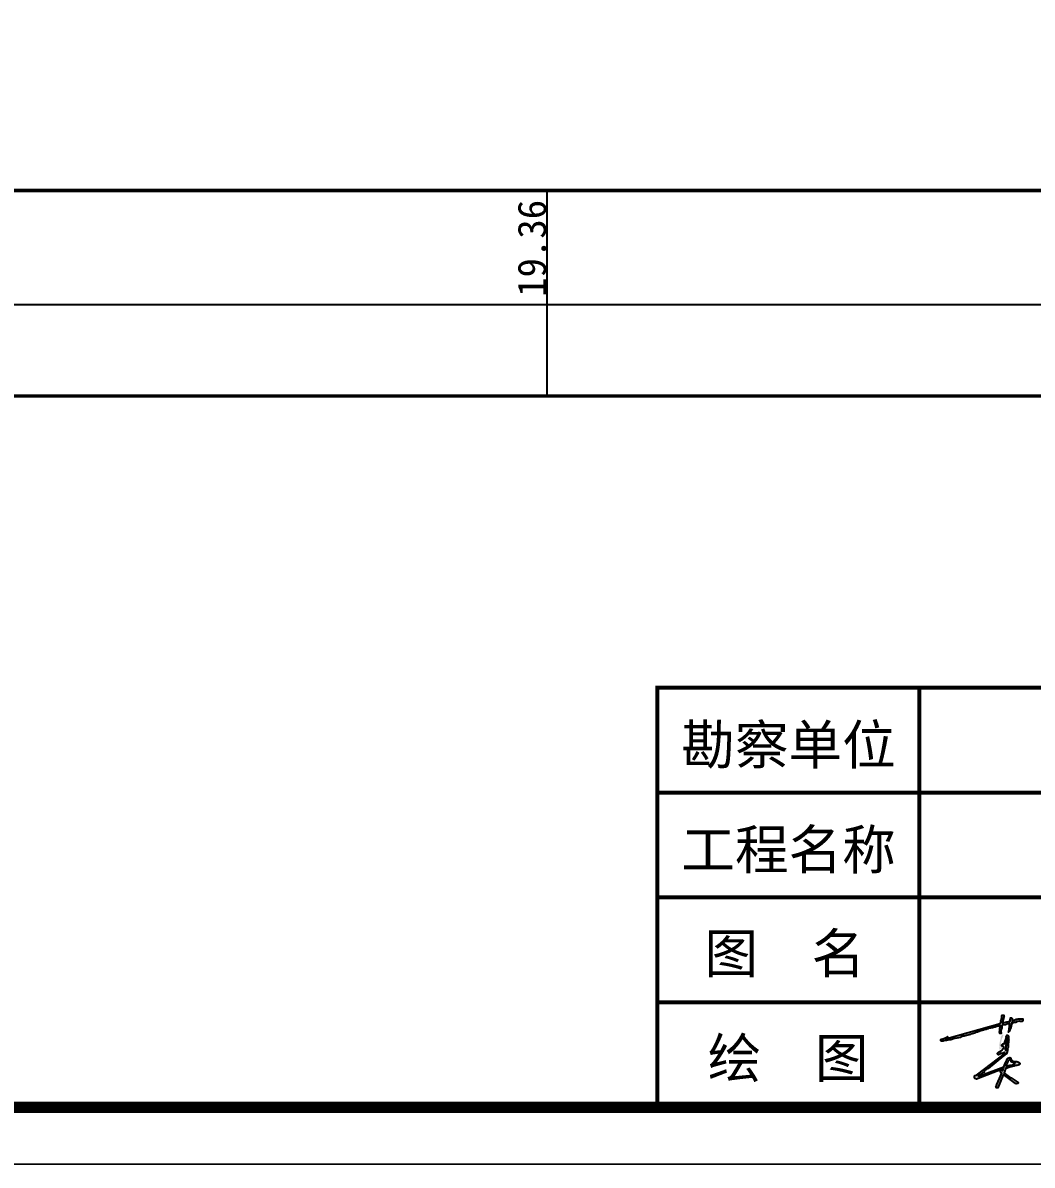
# Model space of a CAD drawing. Header units: millimetres. Extents: x -255 to 9196, y 129 to 426.
# Drawn here: x 4651 to 4739.5, y 129.3 to 229.4 of the extents above; entities that cross this region are included whole.
import ezdxf

# ---------------------------------------------------------------- set-up
doc = ezdxf.new("R2010")
doc.units = ezdxf.units.MM
doc.layers.add('不打印', color=7, linetype='Continuous', plot=False)
doc.layers.add('地质-图框', color=7, linetype='Continuous')
doc.layers.add('地质-标注栏', color=7, linetype='Continuous')
doc.styles.get("Standard").update_dxf_attribs({"font": 'simfang_0.ttf', "height": 2.5})
doc.styles.add('标注栏数据', font='simfang_0.ttf', dxfattribs={"width": 0.7, "height": 2.5})

msp = doc.modelspace()

# ---------------------------------------------------------------- hatches: boundary and pattern name
h = msp.add_hatch(color=256)
h.paths.add_polyline_path([(4735.12, 141.08), (4735.19, 141.09), (4735.22, 141.1), (4735.3, 141.13), (4735.37, 141.15), (4735.39, 141.15), (4735.47, 141.16), (4735.53, 141.18), (4735.59, 141.2), (4735.65, 141.22), (4735.67, 141.24), (4735.71, 141.26), (4735.76, 141.26), (4735.84, 141.27), (4735.89, 141.29), (4735.96, 141.3), (4736.02, 141.31), (4736.12, 141.32), (4736.21, 141.35), (4736.25, 141.36), (4736.39, 141.41), (4736.41, 141.42), (4736.48, 141.45), (4736.54, 141.45), (4736.6, 141.48), (4736.65, 141.5), (4736.7, 141.5), (4736.7, 141.46), (4736.7, 141.43), (4736.69, 141.42), (4736.69, 141.39), (4736.69, 141.36), (4736.69, 141.32), (4736.67, 141.29), (4736.66, 141.25), (4736.66, 141.22), (4736.66, 141.18), (4736.66, 141.15), (4736.66, 141.12), (4736.66, 141.07), (4736.66, 141.04), (4736.66, 141), (4736.65, 140.97), (4736.65, 140.93), (4736.66, 140.85), (4736.68, 140.81), (4736.72, 140.79), (4736.77, 140.79), (4736.79, 140.79), (4736.77, 140.87), (4736.74, 140.93), (4736.74, 140.97), (4736.74, 141.01), (4736.76, 141.06), (4736.77, 141.1), (4736.78, 141.13), (4736.79, 141.16), (4736.81, 141.2), (4736.83, 141.23), (4736.83, 141.26), (4736.83, 141.28), (4736.83, 141.34), (4736.83, 141.38), (4736.84, 141.42), (4736.85, 141.46), (4736.83, 141.52), (4736.87, 141.54), (4736.91, 141.56), (4736.94, 141.56), (4737.02, 141.57), (4737.11, 141.57), (4737.17, 141.57), (4737.21, 141.58), (4737.24, 141.6), (4737.27, 141.63), (4737.33, 141.65), (4737.41, 141.66), (4737.44, 141.66), (4737.5, 141.69), (4737.52, 141.7), (4737.53, 141.67), (4737.52, 141.58), (4737.52, 141.53), (4737.52, 141.47), (4737.51, 141.41), (4737.51, 141.37), (4737.51, 141.33), (4737.49, 141.28), (4737.47, 141.22), (4737.48, 141.16), (4737.44, 140.92), (4737.47, 140.98), (4737.51, 141.04), (4737.55, 141.13), (4737.59, 141.19), (4737.62, 141.31), (4737.64, 141.37), (4737.67, 141.46), (4737.67, 141.51), (4737.69, 141.58), (4737.71, 141.68), (4737.72, 141.77), (4737.78, 141.76), (4737.86, 141.74), (4737.95, 141.76), (4738.04, 141.77), (4738.19, 141.85), (4738.25, 141.86), (4738.36, 141.89), (4738.44, 141.85), (4738.59, 141.86), (4738.67, 141.92), (4738.67, 141.99), (4738.67, 142.08), (4738.59, 142.08), (4738.51, 142.09), (4738.45, 142.1), (4738.38, 142.1), (4738.27, 142.1), (4738.15, 142.07), (4738.1, 142.05), (4737.98, 142), (4737.96, 141.99), (4737.94, 141.98), (4737.91, 141.96), (4737.88, 141.96), (4737.86, 141.95), (4737.83, 141.94), (4737.82, 141.93), (4737.78, 141.93), (4737.76, 141.92), (4737.74, 141.91), (4737.74, 141.93), (4737.74, 141.96), (4737.74, 142.01), (4737.75, 142.03), (4737.76, 142.09), (4737.74, 142.12), (4737.7, 142.17), (4737.63, 142.17), (4737.6, 142.17), (4737.59, 142.14), (4737.59, 142.09), (4737.58, 142.07), (4737.58, 142), (4737.58, 141.95), (4737.56, 141.91), (4737.56, 141.88), (4736.87, 141.74), (4736.88, 141.76), (4736.89, 141.79), (4736.92, 141.84), (4736.93, 141.87), (4736.94, 141.93), (4736.96, 142.01), (4736.97, 142.04), (4737, 142.11), (4737, 142.17), (4737.01, 142.2), (4737.02, 142.26), (4737.03, 142.3), (4737.05, 142.35), (4737.03, 142.38), (4737.02, 142.42), (4737, 142.42), (4736.96, 142.42), (4736.92, 142.42), (4736.9, 142.42), (4736.86, 142.4), (4736.85, 142.36), (4736.85, 142.32), (4736.84, 142.29), (4736.83, 142.26), (4736.83, 142.22), (4736.83, 142.19), (4736.83, 142.15), (4736.81, 142.09), (4736.8, 142.04), (4736.8, 142.02), (4736.79, 141.98), (4736.76, 141.94), (4736.75, 141.9), (4736.77, 141.86), (4736.74, 141.79), (4736.72, 141.75), (4736.71, 141.73), (4736.7, 141.68), (4732.03, 140.37), (4731.99, 140.35), (4731.96, 140.34), (4731.91, 140.35), (4731.93, 140.37), (4731.95, 140.4), (4731.98, 140.42), (4732.01, 140.44), (4732.15, 140.53), (4731.98, 140.44), (4731.91, 140.43), (4731.85, 140.4), (4731.81, 140.39), (4731.76, 140.37), (4731.75, 140.37), (4731.68, 140.33), (4731.66, 140.32), (4731.61, 140.31), (4731.58, 140.32), (4731.53, 140.31), (4731.49, 140.27), (4731.48, 140.23), (4731.48, 140.19), (4731.49, 140.15), (4731.55, 140.13), (4731.62, 140.13), (4731.69, 140.13), (4731.75, 140.15), (4731.79, 140.15), (4731.99, 140.18), (4732.24, 140.24), (4732.36, 140.26), (4732.45, 140.27), (4732.53, 140.32), (4732.72, 140.36), (4732.91, 140.39), (4733.2, 140.45), (4733.29, 140.5), (4733.46, 140.56), (4733.55, 140.58), (4733.75, 140.63), (4733.98, 140.7), (4734.09, 140.72), (4734.12, 140.74), (4734.35, 140.81), (4734.44, 140.84), (4734.52, 140.89), (4734.7, 140.93), (4734.78, 140.95), (4734.86, 140.98), (4734.92, 141.01), (4734.98, 141.03), (4735.01, 141.04), (4735.04, 141.06)])
h.paths.add_polyline_path([(4736.92, 140.53), (4736.94, 140.54), (4736.95, 140.56), (4736.97, 140.61), (4736.98, 140.66), (4736.98, 140.69), (4736.95, 140.71), (4736.94, 140.72), (4736.93, 140.72), (4736.93, 140.72), (4736.91, 140.72), (4736.9, 140.7), (4736.9, 140.7), (4736.85, 140.66), (4736.84, 140.65), (4736.82, 140.62), (4736.79, 140.6), (4736.78, 140.59), (4736.78, 140.58), (4736.77, 140.56), (4736.76, 140.53), (4736.74, 140.48), (4736.75, 140.45), (4736.75, 140.41), (4736.75, 140.38), (4736.74, 140.35), (4736.74, 140.34), (4736.73, 140.31), (4736.72, 140.28), (4736.71, 140.26), (4736.71, 140.25), (4736.7, 140.21), (4736.69, 140.17), (4736.69, 140.14), (4736.67, 140.1), (4736.66, 140.08), (4736.66, 140.06), (4736.65, 140.02), (4736.64, 139.96), (4736.64, 139.94), (4736.64, 139.92), (4736.63, 139.89), (4736.62, 139.83), (4736.63, 139.76), (4736.64, 139.69), (4736.64, 139.67), (4736.64, 139.66), (4736.63, 139.59), (4736.62, 139.58), (4736.62, 139.55), (4736.62, 139.53), (4736.62, 139.5), (4736.62, 139.47), (4736.63, 139.42), (4736.64, 139.4), (4736.7, 139.4), (4736.72, 139.43), (4736.79, 139.48), (4736.84, 139.52), (4736.87, 139.55), (4736.87, 139.57), (4736.87, 139.6), (4736.87, 139.62), (4736.88, 139.65), (4736.89, 139.66), (4736.83, 139.69), (4736.84, 139.68), (4736.84, 139.66), (4736.79, 139.63), (4736.77, 139.61), (4736.77, 139.59), (4736.77, 139.57), (4736.75, 139.56), (4736.72, 139.57), (4736.71, 139.6), (4736.71, 139.62), (4736.71, 139.68), (4736.74, 139.72), (4736.75, 139.75), (4736.77, 139.84), (4736.77, 139.89), (4736.77, 139.93), (4736.77, 139.95), (4736.78, 139.98), (4736.78, 140.03), (4736.79, 140.07), (4736.8, 140.12), (4736.8, 140.13), (4736.82, 140.2), (4736.84, 140.26), (4736.84, 140.28), (4736.84, 140.32), (4736.85, 140.36), (4736.86, 140.39), (4736.89, 140.42), (4736.9, 140.44), (4736.9, 140.49)])
h.paths.add_polyline_path([(4737.43, 140.49), (4737.43, 140.52), (4737.43, 140.53), (4737.43, 140.55), (4737.42, 140.58), (4737.41, 140.6), (4737.4, 140.62), (4737.39, 140.63), (4737.38, 140.64), (4737.37, 140.65), (4737.33, 140.66), (4737.29, 140.66), (4737.27, 140.63), (4737.27, 140.6), (4737.24, 140.56), (4737.21, 140.53), (4737.21, 140.49), (4737.24, 140.44), (4737.07, 139.97), (4737.31, 140.45), (4737.31, 140.43), (4737.29, 140.32), (4737.31, 140.13), (4737.3, 140.07), (4737.3, 140.02), (4737.3, 139.98), (4737.29, 139.91), (4737.27, 139.82), (4737.24, 139.73), (4737.23, 139.66), (4737.23, 139.57), (4737.22, 139.53), (4737.22, 139.45), (4737.22, 139.4), (4737.19, 139.3), (4737.18, 139.33), (4737.13, 139.42), (4737.12, 139.46), (4737.12, 139.48), (4737.14, 139.53), (4737.14, 139.56), (4737.14, 139.58), (4737.16, 139.61), (4737.19, 139.69), (4737.2, 139.73), (4737.2, 139.75), (4737.21, 139.8), (4737.21, 139.88), (4737.2, 139.9), (4737.14, 139.94), (4736.98, 139.91), (4736.94, 139.9), (4736.89, 139.87), (4736.86, 139.83), (4736.85, 139.8), (4736.84, 139.76), (4736.83, 139.73), (4736.83, 139.71), (4736.84, 139.7), (4736.89, 139.68), (4736.9, 139.68), (4736.92, 139.68), (4736.93, 139.7), (4736.96, 139.69), (4736.98, 139.67), (4737, 139.65), (4737.02, 139.61), (4737.02, 139.58), (4737, 139.54), (4736.92, 139.46), (4736.83, 139.35), (4736.8, 139.32), (4736.77, 139.3), (4736.74, 139.27), (4736.69, 139.25), (4736.67, 139.23), (4736.62, 139.21), (4736.56, 139.17), (4736.51, 139.13), (4736.47, 139.09), (4736.47, 139.04), (4736.48, 138.98), (4736.5, 138.95), (4736.55, 138.94), (4736.78, 139.04), (4736.87, 139.06), (4736.95, 139.08), (4737.01, 139.1), (4737.05, 139.11), (4737.08, 139.13), (4737.09, 139.13), (4737.11, 139.11), (4737.11, 139.11), (4737.1, 139.08), (4737.07, 139.02), (4734.61, 137.15), (4734.46, 137.12), (4734.44, 137.09), (4734.44, 137.02), (4734.45, 136.95), (4734.46, 136.89), (4734.48, 136.85), (4734.61, 136.81), (4736.69, 137.6), (4736.71, 137.61), (4736.73, 137.61), (4736.97, 137.7), (4736.97, 137.65), (4736.96, 137.61), (4736.92, 137.55), (4736.9, 137.53), (4736.89, 137.57), (4736.79, 137.61), (4736.73, 137.61), (4736.69, 137.6), (4736.69, 137.56), (4736.73, 137.47), (4736.73, 137.45), (4736.75, 137.41), (4736.76, 137.37), (4736.77, 137.34), (4736.83, 137.34), (4736.39, 136.32), (4736.37, 136.25), (4736.33, 136.16), (4736.38, 136.05), (4736.41, 136.05), (4736.49, 136.05), (4736.97, 137.17), (4736.98, 137.2), (4738.04, 136.41), (4738.11, 136.38), (4738.24, 136.41), (4738.26, 136.45), (4738.26, 136.51), (4737.66, 136.91), (4737.65, 136.92), (4737.61, 136.95), (4737.54, 136.98), (4737.48, 137.01), (4737.47, 137.03), (4737.44, 137.07), (4737.4, 137.1), (4737.36, 137.13), (4737.33, 137.14), (4737.24, 137.19), (4737.19, 137.23), (4737.17, 137.25), (4737.13, 137.29), (4737.09, 137.33), (4737.05, 137.36), (4737.05, 137.38), (4737.07, 137.44), (4737.07, 137.45), (4737.09, 137.5), (4737.1, 137.55), (4737.11, 137.59), (4737.13, 137.63), (4737.15, 137.68), (4737.15, 137.7), (4737.14, 137.74), (4737.21, 137.76), (4737.3, 137.77), (4737.38, 137.8), (4737.55, 137.84), (4737.67, 137.88), (4737.7, 137.9), (4737.78, 137.91), (4737.86, 137.93), (4737.91, 137.95), (4738.07, 138.01), (4738.16, 138.01), (4738.26, 138.03), (4738.32, 138.06), (4738.36, 138.07), (4738.42, 138.13), (4738.43, 138.17), (4738.41, 138.21), (4738.37, 138.25), (4738.3, 138.29), (4738.25, 138.32), (4738.15, 138.34), (4738.09, 138.34), (4737.99, 138.35), (4737.95, 138.35), (4737.87, 138.36), (4737.82, 138.37), (4737.81, 138.37), (4737.73, 138.43), (4737.72, 138.44), (4737.71, 138.47), (4737.66, 138.54), (4737.63, 138.58), (4737.62, 138.62), (4737.59, 138.68), (4737.54, 138.7), (4737.45, 138.68), (4737.37, 138.65), (4737.33, 138.6), (4737.32, 138.57), (4737.31, 138.55), (4737.28, 138.46), (4737.25, 138.42), (4737.22, 138.36), (4737.19, 138.3), (4737.17, 138.28), (4737.16, 138.23), (4737.14, 138.17), (4737.03, 137.88), (4735.07, 137.16), (4735, 137.13), (4734.94, 137.11), (4734.89, 137.09), (4734.83, 137.08), (4734.78, 137.08), (4734.78, 137.09), (4734.78, 137.1), (4734.81, 137.11), (4734.83, 137.13), (4735.13, 137.32), (4735.15, 137.35), (4735.25, 137.39), (4735.29, 137.47), (4735.3, 137.5), (4735.37, 137.58), (4735.44, 137.62), (4735.49, 137.66), (4735.55, 137.7), (4735.63, 137.74), (4736.98, 138.84), (4737.04, 138.85), (4737.11, 138.9), (4737.15, 138.95), (4737.2, 138.99), (4737.23, 139), (4737.25, 139.01), (4737.29, 139.1), (4737.31, 139.19), (4737.34, 139.19), (4737.3, 139.24), (4737.33, 139.25), (4737.34, 139.26), (4737.35, 139.3), (4737.35, 139.32), (4737.35, 139.34), (4737.35, 139.39), (4737.37, 139.49), (4737.4, 139.62), (4737.41, 139.68), (4737.41, 139.75), (4737.41, 139.87), (4737.44, 140.08), (4737.43, 140.09), (4737.43, 140.12), (4737.43, 140.14), (4737.44, 140.16), (4737.44, 140.17), (4737.44, 140.18), (4737.44, 140.2), (4737.45, 140.22), (4737.45, 140.22), (4737.45, 140.24), (4737.45, 140.26), (4737.44, 140.27), (4737.44, 140.3), (4737.44, 140.32), (4737.44, 140.35), (4737.44, 140.37), (4737.44, 140.38), (4737.44, 140.4), (4737.44, 140.4), (4737.44, 140.43), (4737.43, 140.45), (4737.43, 140.45)], flags=17)
h.paths.add_polyline_path([(4737.21, 139.88), (4737.2, 139.9), (4737.14, 139.94), (4736.98, 139.91), (4736.94, 139.9), (4736.89, 139.87), (4736.86, 139.83), (4736.85, 139.8), (4736.84, 139.76), (4736.83, 139.73), (4736.83, 139.71), (4736.84, 139.7), (4736.89, 139.68), (4736.9, 139.68), (4736.92, 139.68), (4736.93, 139.7), (4736.96, 139.69), (4736.98, 139.67), (4737, 139.65), (4737.02, 139.61), (4737.02, 139.58), (4737, 139.54), (4736.92, 139.46), (4736.83, 139.35), (4736.8, 139.32), (4736.77, 139.3), (4736.74, 139.27), (4736.69, 139.25), (4736.67, 139.23), (4736.62, 139.21), (4736.56, 139.17), (4736.51, 139.13), (4736.47, 139.09), (4736.47, 139.04), (4736.48, 138.98), (4736.5, 138.95), (4736.55, 138.94), (4736.78, 139.04), (4736.87, 139.06), (4736.95, 139.08), (4737.01, 139.1), (4737.05, 139.11), (4737.08, 139.13), (4737.09, 139.13), (4737.11, 139.11), (4737.11, 139.11), (4737.1, 139.08), (4737.07, 139.02), (4734.61, 137.15), (4734.46, 137.12), (4734.44, 137.09), (4734.44, 137.02), (4734.45, 136.95), (4734.46, 136.89), (4734.48, 136.85), (4734.61, 136.81), (4736.69, 137.6), (4736.69, 137.6), (4736.71, 137.61), (4736.73, 137.61), (4736.97, 137.7), (4736.97, 137.65), (4736.96, 137.61), (4736.92, 137.55), (4736.9, 137.53), (4736.89, 137.57), (4736.79, 137.61), (4736.73, 137.61), (4736.69, 137.6), (4736.69, 137.56), (4736.73, 137.47), (4736.73, 137.45), (4736.75, 137.41), (4736.76, 137.37), (4736.77, 137.34), (4736.83, 137.34), (4736.39, 136.32), (4736.37, 136.25), (4736.33, 136.16), (4736.38, 136.05), (4736.41, 136.05), (4736.49, 136.05), (4736.97, 137.17), (4736.98, 137.2), (4738.04, 136.41), (4738.11, 136.38), (4738.24, 136.41), (4738.26, 136.45), (4738.26, 136.51), (4737.66, 136.91), (4737.65, 136.92), (4737.61, 136.95), (4737.54, 136.98), (4737.48, 137.01), (4737.47, 137.03), (4737.44, 137.07), (4737.4, 137.1), (4737.36, 137.13), (4737.33, 137.14), (4737.24, 137.19), (4737.19, 137.23), (4737.17, 137.25), (4737.13, 137.29), (4737.09, 137.33), (4737.05, 137.36), (4737.05, 137.38), (4737.07, 137.44), (4737.07, 137.45), (4737.09, 137.5), (4737.1, 137.55), (4737.11, 137.59), (4737.13, 137.63), (4737.15, 137.68), (4737.15, 137.7), (4737.14, 137.74), (4737.21, 137.76), (4737.3, 137.77), (4737.38, 137.8), (4737.55, 137.84), (4737.67, 137.88), (4737.7, 137.9), (4737.78, 137.91), (4737.86, 137.93), (4737.91, 137.95), (4738.07, 138.01), (4738.16, 138.01), (4738.26, 138.03), (4738.32, 138.06), (4738.36, 138.07), (4738.42, 138.13), (4738.43, 138.17), (4738.41, 138.21), (4738.37, 138.25), (4738.3, 138.29), (4738.25, 138.32), (4738.15, 138.34), (4738.09, 138.34), (4737.99, 138.35), (4737.95, 138.35), (4737.87, 138.36), (4737.82, 138.37), (4737.81, 138.37), (4737.73, 138.43), (4737.72, 138.44), (4737.71, 138.47), (4737.66, 138.54), (4737.63, 138.58), (4737.62, 138.62), (4737.59, 138.68), (4737.54, 138.7), (4737.45, 138.68), (4737.37, 138.65), (4737.33, 138.6), (4737.32, 138.57), (4737.31, 138.55), (4737.28, 138.46), (4737.25, 138.42), (4737.22, 138.36), (4737.19, 138.3), (4737.17, 138.28), (4737.16, 138.23), (4737.14, 138.17), (4737.03, 137.88), (4735.07, 137.16), (4735, 137.13), (4734.94, 137.11), (4734.89, 137.09), (4734.83, 137.08), (4734.78, 137.08), (4734.78, 137.09), (4734.78, 137.1), (4734.81, 137.11), (4734.83, 137.13), (4735.13, 137.32), (4735.15, 137.35), (4735.25, 137.39), (4735.29, 137.47), (4735.3, 137.5), (4735.37, 137.58), (4735.44, 137.62), (4735.49, 137.66), (4735.55, 137.7), (4735.63, 137.74), (4736.98, 138.84), (4737.04, 138.85), (4737.11, 138.9), (4737.15, 138.95), (4737.2, 138.99), (4737.23, 139), (4737.25, 139.01), (4737.29, 139.1), (4737.31, 139.19), (4737.34, 139.19), (4737.3, 139.24), (4737.33, 139.25), (4737.34, 139.26), (4737.35, 139.3), (4737.35, 139.32), (4737.35, 139.34), (4737.35, 139.39), (4737.37, 139.49), (4737.4, 139.62), (4737.41, 139.68), (4737.41, 139.75), (4737.41, 139.87), (4737.44, 140.08), (4737.43, 140.09), (4737.43, 140.12), (4737.43, 140.14), (4737.44, 140.16), (4737.44, 140.17), (4737.44, 140.18), (4737.44, 140.2), (4737.45, 140.22), (4737.45, 140.22), (4737.45, 140.24), (4737.45, 140.26), (4737.44, 140.27), (4737.44, 140.3), (4737.44, 140.32), (4737.44, 140.35), (4737.44, 140.37), (4737.44, 140.38), (4737.44, 140.4), (4737.44, 140.4), (4737.44, 140.43), (4737.43, 140.45), (4737.43, 140.45), (4737.43, 140.49), (4737.43, 140.52), (4737.43, 140.53), (4737.43, 140.55), (4737.42, 140.58), (4737.41, 140.6), (4737.4, 140.62), (4737.39, 140.63), (4737.38, 140.64), (4737.37, 140.65), (4737.33, 140.66), (4737.29, 140.66), (4737.27, 140.63), (4737.27, 140.6), (4737.24, 140.56), (4737.21, 140.53), (4737.21, 140.49), (4737.24, 140.44), (4737.07, 139.97), (4737.31, 140.45), (4737.31, 140.43), (4737.29, 140.32), (4737.31, 140.13), (4737.3, 140.07), (4737.3, 140.02), (4737.3, 139.98), (4737.29, 139.91), (4737.27, 139.82), (4737.24, 139.73), (4737.23, 139.66), (4737.23, 139.57), (4737.22, 139.53), (4737.22, 139.45), (4737.22, 139.4), (4737.19, 139.3), (4737.18, 139.33), (4737.13, 139.42), (4737.12, 139.46), (4737.12, 139.48), (4737.14, 139.53), (4737.14, 139.56), (4737.14, 139.58), (4737.16, 139.61), (4737.19, 139.69), (4737.2, 139.73), (4737.2, 139.75), (4737.21, 139.8)], flags=17)
h = msp.add_hatch(color=256)
h.paths.add_polyline_path([(4737.31, 139.19), (4737.34, 139.19), (4737.3, 139.24), (4737.33, 139.25), (4737.34, 139.26), (4737.35, 139.3), (4737.35, 139.32), (4737.35, 139.34), (4737.35, 139.39), (4737.37, 139.49), (4737.4, 139.62), (4737.41, 139.68), (4737.41, 139.75), (4737.41, 139.87), (4737.44, 140.08), (4737.43, 140.09), (4737.43, 140.12), (4737.43, 140.14), (4737.44, 140.16), (4737.44, 140.17), (4737.44, 140.18), (4737.44, 140.2), (4737.45, 140.22), (4737.45, 140.22), (4737.45, 140.24), (4737.45, 140.26), (4737.44, 140.27), (4737.44, 140.3), (4737.44, 140.32), (4737.44, 140.35), (4737.44, 140.37), (4737.44, 140.38), (4737.44, 140.4), (4737.44, 140.4), (4737.44, 140.43), (4737.43, 140.45), (4737.43, 140.45), (4737.43, 140.49), (4737.43, 140.52), (4737.43, 140.53), (4737.43, 140.55), (4737.42, 140.58), (4737.41, 140.6), (4737.4, 140.62), (4737.39, 140.63), (4737.38, 140.64), (4737.37, 140.65), (4737.33, 140.66), (4737.29, 140.66), (4737.27, 140.63), (4737.27, 140.6), (4737.24, 140.56), (4737.21, 140.53), (4737.21, 140.49), (4737.24, 140.44), (4737.07, 139.97), (4737.31, 140.45), (4737.31, 140.43), (4737.29, 140.32), (4737.31, 140.13), (4737.3, 140.07), (4737.3, 140.02), (4737.3, 139.98), (4737.29, 139.91), (4737.27, 139.82), (4737.24, 139.73), (4737.23, 139.66), (4737.23, 139.57), (4737.22, 139.53), (4737.22, 139.45), (4737.22, 139.4), (4737.19, 139.3), (4737.18, 139.33), (4737.13, 139.42), (4737.12, 139.46), (4737.12, 139.48), (4737.14, 139.53), (4737.14, 139.56), (4737.14, 139.58), (4737.16, 139.61), (4737.19, 139.69), (4737.2, 139.73), (4737.2, 139.75), (4737.21, 139.8), (4737.21, 139.88), (4737.2, 139.9), (4737.14, 139.94), (4736.98, 139.91), (4736.94, 139.9), (4736.89, 139.87), (4736.86, 139.83), (4736.85, 139.8), (4736.84, 139.76), (4736.83, 139.73), (4736.83, 139.71), (4736.84, 139.7), (4736.89, 139.68), (4736.9, 139.68), (4736.92, 139.68), (4736.93, 139.7), (4736.96, 139.69), (4736.98, 139.67), (4737, 139.65), (4737.02, 139.61), (4737.02, 139.58), (4737, 139.54), (4736.92, 139.46), (4736.83, 139.35), (4736.8, 139.32), (4736.77, 139.3), (4736.74, 139.27), (4736.69, 139.25), (4736.67, 139.23), (4736.62, 139.21), (4736.56, 139.17), (4736.51, 139.13), (4736.47, 139.09), (4736.47, 139.04), (4736.48, 138.98), (4736.5, 138.95), (4736.55, 138.94), (4736.78, 139.04), (4736.87, 139.06), (4736.95, 139.08), (4737.01, 139.1), (4737.05, 139.11), (4737.08, 139.13), (4737.09, 139.13), (4737.11, 139.11), (4737.11, 139.11), (4737.1, 139.08), (4737.07, 139.02), (4734.61, 137.15), (4734.46, 137.12), (4734.44, 137.09), (4734.44, 137.02), (4734.45, 136.95), (4734.46, 136.89), (4734.48, 136.85), (4734.61, 136.81), (4736.69, 137.6), (4736.71, 137.61), (4736.73, 137.61), (4736.97, 137.7), (4736.97, 137.65), (4736.96, 137.61), (4736.92, 137.55), (4736.9, 137.53), (4736.89, 137.57), (4736.79, 137.61), (4736.73, 137.61), (4736.69, 137.6), (4736.69, 137.56), (4736.73, 137.47), (4736.73, 137.45), (4736.75, 137.41), (4736.76, 137.37), (4736.77, 137.34), (4736.83, 137.34), (4736.39, 136.32), (4736.37, 136.25), (4736.33, 136.16), (4736.38, 136.05), (4736.41, 136.05), (4736.49, 136.05), (4736.97, 137.17), (4736.98, 137.2), (4738.04, 136.41), (4738.11, 136.38), (4738.24, 136.41), (4738.26, 136.45), (4738.26, 136.51), (4737.66, 136.91), (4737.65, 136.92), (4737.61, 136.95), (4737.54, 136.98), (4737.48, 137.01), (4737.47, 137.03), (4737.44, 137.07), (4737.4, 137.1), (4737.36, 137.13), (4737.33, 137.14), (4737.24, 137.19), (4737.19, 137.23), (4737.17, 137.25), (4737.13, 137.29), (4737.09, 137.33), (4737.05, 137.36), (4737.05, 137.38), (4737.07, 137.44), (4737.07, 137.45), (4737.09, 137.5), (4737.1, 137.55), (4737.11, 137.59), (4737.13, 137.63), (4737.15, 137.68), (4737.15, 137.7), (4737.14, 137.74), (4737.21, 137.76), (4737.3, 137.77), (4737.38, 137.8), (4737.55, 137.84), (4737.67, 137.88), (4737.7, 137.9), (4737.78, 137.91), (4737.86, 137.93), (4737.91, 137.95), (4738.07, 138.01), (4738.16, 138.01), (4738.26, 138.03), (4738.32, 138.06), (4738.36, 138.07), (4738.42, 138.13), (4738.43, 138.17), (4738.41, 138.21), (4738.37, 138.25), (4738.3, 138.29), (4738.25, 138.32), (4738.15, 138.34), (4738.09, 138.34), (4737.99, 138.35), (4737.95, 138.35), (4737.87, 138.36), (4737.82, 138.37), (4737.81, 138.37), (4737.73, 138.43), (4737.72, 138.44), (4737.71, 138.47), (4737.66, 138.54), (4737.63, 138.58), (4737.62, 138.62), (4737.59, 138.68), (4737.54, 138.7), (4737.45, 138.68), (4737.37, 138.65), (4737.33, 138.6), (4737.32, 138.57), (4737.31, 138.55), (4737.28, 138.46), (4737.25, 138.42), (4737.22, 138.36), (4737.19, 138.3), (4737.17, 138.28), (4737.16, 138.23), (4737.14, 138.17), (4737.03, 137.88), (4735.07, 137.16), (4735, 137.13), (4734.94, 137.11), (4734.89, 137.09), (4734.83, 137.08), (4734.78, 137.08), (4734.78, 137.09), (4734.78, 137.1), (4734.81, 137.11), (4734.83, 137.13), (4735.13, 137.32), (4735.15, 137.35), (4735.25, 137.39), (4735.29, 137.47), (4735.3, 137.5), (4735.37, 137.58), (4735.44, 137.62), (4735.49, 137.66), (4735.55, 137.7), (4735.63, 137.74), (4736.98, 138.84), (4737.04, 138.85), (4737.11, 138.9), (4737.15, 138.95), (4737.2, 138.99), (4737.23, 139), (4737.25, 139.01), (4737.29, 139.1)])
h.paths.add_polyline_path([(4736.95, 139.24), (4736.88, 139.23), (4736.86, 139.22), (4736.83, 139.22), (4736.86, 139.25), (4736.87, 139.26), (4736.9, 139.28), (4736.93, 139.32), (4736.95, 139.35), (4736.95, 139.38), (4736.98, 139.42), (4737, 139.43), (4737.01, 139.44), (4737.05, 139.43), (4737.06, 139.42), (4737.08, 139.4), (4737.09, 139.38), (4737.1, 139.34), (4737.11, 139.3), (4737.11, 139.29), (4737.1, 139.28), (4737.1, 139.27), (4737.1, 139.26)], flags=16)
h.paths.add_polyline_path([(4737.1, 139.67), (4737.05, 139.67), (4737.01, 139.69), (4737, 139.7), (4737, 139.73), (4737, 139.75), (4737, 139.76), (4737.01, 139.76), (4737.07, 139.77), (4737.14, 139.77), (4737.15, 139.75), (4737.15, 139.74), (4737.15, 139.73), (4737.14, 139.7), (4737.12, 139.68)], flags=16)
h.paths.add_polyline_path([(4737.53, 138.61), (4737.59, 138.63), (4737.59, 138.62), (4737.59, 138.61), (4737.6, 138.59), (4737.6, 138.57), (4737.6, 138.54), (4737.6, 138.51), (4737.61, 138.49), (4737.62, 138.47), (4737.64, 138.44), (4737.65, 138.41), (4737.65, 138.38), (4737.65, 138.36), (4737.67, 138.33), (4737.73, 138.29), (4737.78, 138.27), (4737.86, 138.24), (4737.94, 138.22), (4738, 138.2), (4737.99, 138.17), (4737.96, 138.14), (4737.92, 138.11), (4737.87, 138.1), (4737.77, 138.07), (4737.69, 138.04), (4737.65, 138.02), (4737.53, 138.02), (4737.46, 138.01), (4737.44, 138), (4737.41, 137.98), (4737.27, 137.96), (4737.25, 137.95), (4737.21, 137.95), (4737.21, 137.96), (4737.21, 137.98), (4737.21, 137.99), (4737.23, 138.02), (4737.24, 138.07), (4737.25, 138.11), (4737.27, 138.16), (4737.31, 138.21), (4737.33, 138.25), (4737.35, 138.29), (4737.38, 138.34), (4737.4, 138.37), (4737.41, 138.38), (4737.47, 138.46), (4737.47, 138.49), (4737.5, 138.55), (4737.51, 138.58), (4737.51, 138.59)], flags=16)

# ---------------------------------------------------------------- linework, layer by layer
at = {"const_width": 0.345}
for points in [[(4706.63, 171.11), (4890.49, 171.11), (4890.49, 134.34), (4706.63, 134.34), (4706.63, 171.11)], [(4706.63, 171.11), (4890.49, 171.11), (4890.49, 134.34), (4706.63, 134.34), (4706.63, 171.11)], [(4729.61, 134.34), (4729.61, 171.11)], [(4706.63, 161.92), (4890.49, 161.92)], [(4706.63, 152.73), (4890.49, 152.73)], [(4706.63, 143.53), (4890.49, 143.53)], [(4729.61, 143.53), (4890.49, 143.53)]]:
    msp.add_lwpolyline(points, dxfattribs=at)
for points in [[(4732.15, 140.53), (4732.01, 140.44), (4731.98, 140.42), (4731.95, 140.4), (4731.95, 140.4), (4731.93, 140.37), (4731.93, 140.37), (4731.91, 140.35), (4731.91, 140.35), (4731.96, 140.34), (4731.99, 140.35), (4732.03, 140.37), (4736.7, 141.68), (4736.71, 141.73), (4736.72, 141.75), (4736.72, 141.75), (4736.74, 141.79), (4736.74, 141.79), (4736.77, 141.86), (4736.75, 141.9), (4736.76, 141.94), (4736.76, 141.94), (4736.79, 141.98), (4736.8, 142.02), (4736.8, 142.04), (4736.8, 142.04), (4736.81, 142.09), (4736.81, 142.09), (4736.83, 142.15), (4736.83, 142.19), (4736.83, 142.22), (4736.83, 142.26), (4736.84, 142.29), (4736.85, 142.32), (4736.85, 142.36), (4736.85, 142.36), (4736.86, 142.4), (4736.86, 142.4), (4736.9, 142.42), (4736.9, 142.42), (4736.92, 142.42), (4736.96, 142.42), (4737, 142.42), (4737.02, 142.42), (4737.03, 142.38), (4737.03, 142.38), (4737.05, 142.35), (4737.03, 142.3), (4737.02, 142.26), (4737.02, 142.26), (4737.01, 142.2), (4737, 142.17), (4737, 142.17), (4737, 142.11), (4737, 142.11), (4736.97, 142.04), (4736.96, 142.01), (4736.94, 141.93), (4736.93, 141.87), (4736.92, 141.84), (4736.89, 141.79), (4736.89, 141.79), (4736.88, 141.76), (4736.87, 141.74), (4737.56, 141.88), (4737.56, 141.91), (4737.56, 141.91), (4737.58, 141.95), (4737.58, 141.95), (4737.58, 142), (4737.58, 142), (4737.58, 142.07), (4737.59, 142.09), (4737.59, 142.09), (4737.59, 142.14), (4737.59, 142.14), (4737.6, 142.17), (4737.6, 142.17), (4737.63, 142.17), (4737.63, 142.17), (4737.7, 142.17), (4737.7, 142.17), (4737.74, 142.12), (4737.76, 142.09), (4737.75, 142.03), (4737.74, 142.01), (4737.74, 142.01), (4737.74, 141.96), (4737.74, 141.96), (4737.74, 141.93), (4737.74, 141.91), (4737.76, 141.92), (4737.78, 141.93), (4737.82, 141.93), (4737.83, 141.94), (4737.86, 141.95), (4737.88, 141.96), (4737.91, 141.96), (4737.94, 141.98), (4737.96, 141.99), (4737.98, 142), (4738.1, 142.05), (4738.15, 142.07), (4738.27, 142.1), (4738.27, 142.1), (4738.38, 142.1), (4738.45, 142.1), (4738.51, 142.09), (4738.59, 142.08), (4738.67, 142.08), (4738.67, 141.99), (4738.67, 141.99), (4738.67, 141.92), (4738.59, 141.86), (4738.59, 141.86), (4738.44, 141.85), (4738.36, 141.89), (4738.36, 141.89), (4738.25, 141.86), (4738.19, 141.85), (4738.19, 141.85), (4738.04, 141.77), (4738.04, 141.77), (4737.95, 141.76), (4737.95, 141.76), (4737.86, 141.74), (4737.78, 141.76), (4737.72, 141.77), (4737.71, 141.68), (4737.71, 141.68), (4737.69, 141.58), (4737.69, 141.58), (4737.67, 141.51), (4737.67, 141.46), (4737.67, 141.46), (4737.64, 141.37), (4737.62, 141.31), (4737.62, 141.31), (4737.59, 141.19), (4737.55, 141.13), (4737.55, 141.13), (4737.51, 141.04), (4737.51, 141.04), (4737.47, 140.98), (4737.47, 140.98), (4737.44, 140.92), (4737.48, 141.16), (4737.47, 141.22), (4737.49, 141.28), (4737.51, 141.33), (4737.51, 141.37), (4737.51, 141.41), (4737.52, 141.47), (4737.52, 141.53), (4737.52, 141.58), (4737.53, 141.67), (4737.52, 141.7), (4737.5, 141.69), (4737.44, 141.66), (4737.41, 141.66), (4737.33, 141.65), (4737.27, 141.63), (4737.24, 141.6), (4737.21, 141.58), (4737.17, 141.57), (4737.11, 141.57), (4737.02, 141.57), (4736.94, 141.56), (4736.91, 141.56), (4736.87, 141.54), (4736.87, 141.54), (4736.83, 141.52), (4736.85, 141.46), (4736.84, 141.42), (4736.83, 141.38), (4736.83, 141.34), (4736.83, 141.28), (4736.83, 141.26), (4736.83, 141.23), (4736.81, 141.2), (4736.79, 141.16), (4736.78, 141.13), (4736.77, 141.1), (4736.76, 141.06), (4736.74, 141.01), (4736.74, 140.97), (4736.74, 140.93), (4736.77, 140.87), (4736.79, 140.79), (4736.77, 140.79), (4736.72, 140.79), (4736.68, 140.81), (4736.66, 140.85), (4736.65, 140.93), (4736.65, 140.97), (4736.66, 141), (4736.66, 141.04), (4736.66, 141.07), (4736.66, 141.12), (4736.66, 141.15), (4736.66, 141.18), (4736.66, 141.22), (4736.66, 141.25), (4736.67, 141.29), (4736.69, 141.32), (4736.69, 141.36), (4736.69, 141.39), (4736.69, 141.42), (4736.7, 141.43), (4736.7, 141.46), (4736.7, 141.5), (4736.65, 141.5), (4736.6, 141.48), (4736.54, 141.45), (4736.48, 141.45), (4736.41, 141.42), (4736.39, 141.41), (4736.25, 141.36), (4736.21, 141.35), (4736.12, 141.32), (4736.02, 141.31), (4735.96, 141.3), (4735.89, 141.29), (4735.84, 141.27), (4735.76, 141.26), (4735.71, 141.26), (4735.67, 141.24), (4735.65, 141.22), (4735.59, 141.2), (4735.53, 141.18), (4735.47, 141.16), (4735.39, 141.15), (4735.37, 141.15), (4735.3, 141.13), (4735.22, 141.1), (4735.19, 141.09), (4735.12, 141.08), (4735.04, 141.06), (4735.01, 141.04), (4734.98, 141.03), (4734.92, 141.01), (4734.86, 140.98), (4734.78, 140.95), (4734.7, 140.93), (4734.52, 140.89), (4734.44, 140.84), (4734.35, 140.81), (4734.12, 140.74), (4734.09, 140.72), (4733.98, 140.7), (4733.75, 140.63), (4733.55, 140.58), (4733.46, 140.56), (4733.29, 140.5), (4733.2, 140.45), (4732.91, 140.39), (4732.72, 140.36), (4732.53, 140.32), (4732.45, 140.27), (4732.36, 140.26), (4732.24, 140.24), (4731.99, 140.18), (4731.79, 140.15), (4731.75, 140.15), (4731.69, 140.13), (4731.62, 140.13), (4731.55, 140.13), (4731.49, 140.15), (4731.48, 140.19), (4731.48, 140.23), (4731.49, 140.27), (4731.53, 140.31), (4731.58, 140.32), (4731.61, 140.31), (4731.66, 140.32), (4731.68, 140.33), (4731.75, 140.37), (4731.76, 140.37), (4731.81, 140.39), (4731.85, 140.4), (4731.91, 140.43), (4731.98, 140.44), (4732.15, 140.53)], [(4737.33, 140.66), (4737.37, 140.65), (4737.38, 140.64), (4737.39, 140.63), (4737.4, 140.62), (4737.41, 140.6), (4737.42, 140.58), (4737.43, 140.55), (4737.43, 140.53), (4737.43, 140.52), (4737.43, 140.49), (4737.43, 140.45), (4737.43, 140.45), (4737.44, 140.43), (4737.44, 140.4), (4737.44, 140.4), (4737.44, 140.38), (4737.44, 140.37), (4737.44, 140.35), (4737.44, 140.32), (4737.44, 140.3), (4737.44, 140.27), (4737.45, 140.26), (4737.45, 140.24), (4737.45, 140.22), (4737.45, 140.22), (4737.44, 140.2), (4737.44, 140.18), (4737.44, 140.17), (4737.44, 140.16), (4737.43, 140.14), (4737.43, 140.12), (4737.43, 140.09), (4737.44, 140.08), (4737.41, 139.87), (4737.41, 139.75), (4737.41, 139.68), (4737.4, 139.62), (4737.37, 139.49), (4737.35, 139.39), (4737.35, 139.34), (4737.35, 139.32), (4737.35, 139.3), (4737.34, 139.26), (4737.33, 139.25), (4737.3, 139.24), (4737.34, 139.19), (4737.31, 139.19), (4737.29, 139.1), (4737.25, 139.01), (4737.23, 139), (4737.2, 138.99), (4737.15, 138.95), (4737.11, 138.9), (4737.04, 138.85), (4736.98, 138.84), (4735.63, 137.74), (4735.55, 137.7), (4735.49, 137.66), (4735.44, 137.62), (4735.37, 137.58), (4735.3, 137.5), (4735.29, 137.47), (4735.25, 137.39), (4735.15, 137.35), (4735.13, 137.32), (4734.83, 137.13), (4734.81, 137.11), (4734.78, 137.1), (4734.78, 137.09), (4734.78, 137.08), (4734.83, 137.08), (4734.89, 137.09), (4734.94, 137.11), (4735, 137.13), (4735.07, 137.16), (4737.03, 137.88), (4737.14, 138.17), (4737.16, 138.23), (4737.17, 138.28), (4737.19, 138.3), (4737.22, 138.36), (4737.25, 138.42), (4737.28, 138.46), (4737.31, 138.55), (4737.32, 138.57), (4737.33, 138.6), (4737.37, 138.65), (4737.45, 138.68), (4737.54, 138.7), (4737.59, 138.68), (4737.62, 138.62), (4737.63, 138.58), (4737.66, 138.54), (4737.71, 138.47), (4737.72, 138.44), (4737.73, 138.43), (4737.81, 138.37), (4737.82, 138.37), (4737.87, 138.36), (4737.95, 138.35), (4737.99, 138.35), (4738.09, 138.34), (4738.15, 138.34), (4738.25, 138.32), (4738.3, 138.29), (4738.37, 138.25), (4738.41, 138.21), (4738.43, 138.17), (4738.42, 138.13), (4738.36, 138.07), (4738.32, 138.06), (4738.26, 138.03), (4738.16, 138.01), (4738.07, 138.01), (4737.91, 137.95), (4737.86, 137.93), (4737.78, 137.91), (4737.7, 137.9), (4737.67, 137.88), (4737.55, 137.84), (4737.38, 137.8), (4737.3, 137.77), (4737.21, 137.76), (4737.14, 137.74), (4737.15, 137.7), (4737.15, 137.68), (4737.13, 137.63), (4737.11, 137.59), (4737.1, 137.55), (4737.09, 137.5), (4737.07, 137.45), (4737.07, 137.44), (4737.05, 137.38), (4737.05, 137.36), (4737.09, 137.33), (4737.13, 137.29), (4737.17, 137.25), (4737.19, 137.23), (4737.24, 137.19), (4737.33, 137.14), (4737.36, 137.13), (4737.4, 137.1), (4737.44, 137.07), (4737.47, 137.03), (4737.48, 137.01), (4737.54, 136.98), (4737.61, 136.95), (4737.65, 136.92), (4737.66, 136.91), (4738.26, 136.51), (4738.26, 136.45), (4738.24, 136.41), (4738.11, 136.38), (4738.04, 136.41), (4736.98, 137.2), (4736.97, 137.17), (4736.49, 136.05), (4736.41, 136.05), (4736.38, 136.05), (4736.33, 136.16), (4736.37, 136.25), (4736.39, 136.32), (4736.83, 137.34), (4736.77, 137.34), (4736.76, 137.37), (4736.75, 137.41), (4736.73, 137.45), (4736.73, 137.47), (4736.69, 137.56), (4736.69, 137.6), (4736.71, 137.61), (4736.79, 137.61), (4736.89, 137.57), (4736.9, 137.53), (4736.92, 137.55), (4736.96, 137.61), (4736.97, 137.65), (4736.97, 137.7), (4734.61, 136.81), (4734.48, 136.85), (4734.46, 136.89), (4734.45, 136.95), (4734.44, 137.02), (4734.44, 137.09), (4734.46, 137.12), (4734.61, 137.15), (4737.07, 139.02)], [(4737.07, 139.02), (4737.1, 139.08), (4737.11, 139.11), (4737.11, 139.11), (4737.09, 139.13), (4737.08, 139.13), (4737.05, 139.11), (4737.01, 139.1), (4736.95, 139.08), (4736.87, 139.06), (4736.78, 139.04), (4736.55, 138.94), (4736.5, 138.95), (4736.48, 138.98), (4736.47, 139.04), (4736.47, 139.09), (4736.51, 139.13), (4736.56, 139.17), (4736.62, 139.21), (4736.67, 139.23), (4736.69, 139.25), (4736.74, 139.27), (4736.77, 139.3), (4736.8, 139.32), (4736.83, 139.35), (4736.92, 139.46), (4737, 139.54), (4737.02, 139.58), (4737.02, 139.61), (4737, 139.65), (4736.98, 139.67), (4736.96, 139.69), (4736.93, 139.7), (4736.92, 139.68), (4736.9, 139.68), (4736.89, 139.68), (4736.84, 139.7), (4736.83, 139.71), (4736.83, 139.73), (4736.84, 139.76), (4736.85, 139.8), (4736.86, 139.83), (4736.89, 139.87), (4736.94, 139.9), (4736.98, 139.91), (4737.14, 139.94), (4737.2, 139.9), (4737.21, 139.88), (4737.21, 139.8), (4737.2, 139.75), (4737.2, 139.73), (4737.19, 139.69), (4737.16, 139.61), (4737.14, 139.58), (4737.14, 139.56), (4737.14, 139.53), (4737.12, 139.48), (4737.12, 139.46), (4737.13, 139.42), (4737.18, 139.33), (4737.19, 139.3), (4737.22, 139.4), (4737.22, 139.45), (4737.22, 139.53), (4737.23, 139.57), (4737.23, 139.66), (4737.24, 139.73), (4737.27, 139.82), (4737.29, 139.91), (4737.3, 139.98), (4737.3, 140.02), (4737.3, 140.07), (4737.31, 140.13), (4737.29, 140.32), (4737.31, 140.43), (4737.31, 140.45), (4737.07, 139.97), (4737.24, 140.44), (4737.21, 140.49), (4737.21, 140.53), (4737.24, 140.56), (4737.27, 140.6), (4737.27, 140.63), (4737.29, 140.66), (4737.33, 140.66)], [(4737.27, 137.96), (4737.41, 137.98), (4737.44, 138), (4737.46, 138.01), (4737.53, 138.02), (4737.65, 138.02), (4737.69, 138.04), (4737.77, 138.07), (4737.87, 138.1), (4737.92, 138.11), (4737.96, 138.14), (4737.99, 138.17), (4738, 138.2), (4737.94, 138.22), (4737.86, 138.24), (4737.78, 138.27), (4737.73, 138.29), (4737.67, 138.33), (4737.65, 138.36), (4737.65, 138.38), (4737.65, 138.41), (4737.64, 138.44), (4737.62, 138.47), (4737.61, 138.49), (4737.6, 138.51), (4737.6, 138.54), (4737.6, 138.57), (4737.6, 138.59), (4737.59, 138.61), (4737.59, 138.62), (4737.59, 138.63), (4737.53, 138.61), (4737.51, 138.59), (4737.51, 138.58), (4737.5, 138.55), (4737.47, 138.49), (4737.47, 138.46), (4737.41, 138.38), (4737.4, 138.37), (4737.38, 138.34), (4737.35, 138.29), (4737.33, 138.25), (4737.31, 138.21), (4737.27, 138.16), (4737.25, 138.11), (4737.24, 138.07), (4737.23, 138.02), (4737.21, 137.99), (4737.21, 137.98), (4737.21, 137.96), (4737.21, 137.95), (4737.25, 137.95), (4737.27, 137.96)]]:
    msp.add_lwpolyline(points)
at = {"layer": '不打印', "linetype": 'Continuous', "const_width": 0.15}
msp.add_lwpolyline([(4475.49, 129.34), (4895.49, 129.34), (4895.49, 426.34), (4475.49, 426.34), (4475.49, 129.34)], dxfattribs=at)
at = {"layer": '地质-图框', "linetype": 'Continuous', "const_width": 1}
msp.add_lwpolyline([(4480.49, 134.34), (4890.49, 134.34), (4890.49, 421.34), (4480.49, 421.34), (4480.49, 134.34), (4890.49, 134.34)], dxfattribs=at)
at = {"layer": '地质-标注栏', "color": 7, "linetype": 'Continuous', "const_width": 0.3}
for points in [[(4508.68, 214.69), (4862.3, 214.69)], [(4508.68, 196.69), (4862.3, 196.69)]]:
    msp.add_lwpolyline(points, dxfattribs=at)
at = {"layer": '地质-标注栏', "color": 7, "linetype": 'Continuous'}
for points in [[(4696.99, 204.69), (4696.99, 214.69)], [(4508.68, 204.69), (4862.3, 204.69)], [(4696.99, 196.69), (4696.99, 204.69)], [(4696.99, 196.69), (4696.99, 204.69)]]:
    msp.add_lwpolyline(points, dxfattribs=at)

# ---------------------------------------------------------------- texts
for s, p in [('勘察单位', (4708.74, 164.39)), ('工程名称', (4708.74, 155.2)), ('图  名', (4710.77, 146.11)), ('绘  图', (4711.06, 136.92))]:
    msp.add_text(s, height=3.447).set_placement(p)
at = {"layer": '地质-标注栏', "color": 7, "linetype": 'Continuous', "style": '标注栏数据'}
msp.add_text('19.36', height=2.5, rotation=90, dxfattribs=at).set_placement((4696.89, 205.37))

doc.saveas('drawing.dxf')
